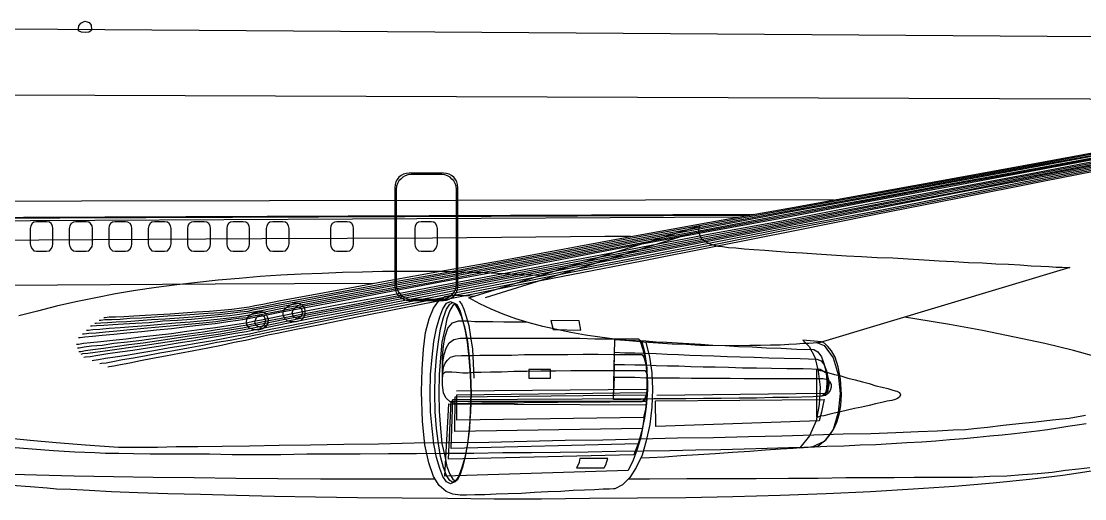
# Model space of a CAD drawing. Extents: x 526 to 2267, y -112 to 246.
# Drawn here: x 1407.21 to 1450.38, y -83.44 to -64.04 of the extents above; entities that cross this region are included whole.
import ezdxf

# ---------------------------------------------------------------- set-up
doc = ezdxf.new("R2010")
doc.units = 0
doc.header["$MEASUREMENT"] = 0
doc.layers.get('0').update_dxf_attribs({"linetype": 'CONTINUOUS'})

msp = doc.modelspace()

# ---------------------------------------------------------------- linework, layer by layer
at = {"linetype": 'Continuous'}
for points in [[(1409.532, -64.409), (1409.532, -64.354), (1409.55, -64.224), (1409.624, -64.114), (1409.789, -64.04), (1409.881, -64.058), (1409.974, -64.095), (1410.048, -64.206), (1410.066, -64.39), (1410.066, -64.409), (1410.029, -64.446), (1409.955, -64.483), (1409.826, -64.501), (1409.66, -64.483), (1409.568, -64.446), (1409.532, -64.427), (1409.532, -64.409)], [(1404.852, -64.335), (1477.55, -64.846)], [(1404.852, -64.335), (1477.55, -64.846)], [(1404.852, -64.335), (1477.55, -64.846)], [(1465.282, -67.26), (1362.441, -66.877)], [(1451.942, -69.438), (1448.387, -70.102), (1444.868, -70.765), (1441.442, -71.41), (1438.125, -72.036), (1434.938, -72.626), (1431.898, -73.196), (1429.08, -73.731), (1426.463, -74.228), (1424.086, -74.67), (1422.004, -75.058), (1420.199, -75.408), (1418.744, -75.684), (1417.638, -75.886), (1416.92, -76.034), (1416.606, -76.089), (1416.367, -76.144), (1416.017, -76.2), (1415.593, -76.255), (1415.077, -76.329), (1414.525, -76.384), (1413.935, -76.458), (1413.309, -76.532), (1412.701, -76.587), (1412.093, -76.661), (1411.503, -76.716), (1410.969, -76.771), (1410.49, -76.808), (1410.103, -76.845), (1409.789, -76.881), (1409.605, -76.9), (1409.532, -76.9)], [(1409.697, -76.734), (1409.771, -76.734), (1409.955, -76.716), (1410.251, -76.697), (1410.637, -76.661), (1411.097, -76.624), (1411.632, -76.568), (1412.185, -76.513), (1412.793, -76.458), (1413.401, -76.403), (1413.99, -76.348), (1414.58, -76.292), (1415.114, -76.237), (1415.612, -76.163), (1416.035, -76.108), (1416.385, -76.071), (1416.625, -76.015), (1416.938, -75.96), (1417.656, -75.813), (1418.762, -75.592), (1420.236, -75.316), (1422.023, -74.984), (1424.123, -74.597), (1426.482, -74.136), (1429.098, -73.658), (1431.935, -73.123), (1434.975, -72.552), (1438.162, -71.962), (1441.479, -71.336), (1444.923, -70.691), (1448.442, -70.046), (1451.998, -69.383)], [(1409.863, -76.587), (1409.937, -76.587), (1410.121, -76.568), (1410.398, -76.55), (1410.784, -76.513), (1411.226, -76.476), (1411.743, -76.44), (1412.295, -76.403), (1412.885, -76.348), (1413.474, -76.292), (1414.064, -76.255), (1414.635, -76.2), (1415.169, -76.144), (1415.649, -76.089), (1416.072, -76.034), (1416.403, -75.978), (1416.643, -75.923), (1416.957, -75.868), (1417.675, -75.721), (1418.78, -75.518), (1420.254, -75.242), (1422.041, -74.91), (1424.142, -74.505), (1426.519, -74.063), (1429.135, -73.584), (1431.972, -73.049), (1435.012, -72.497), (1438.199, -71.888), (1441.534, -71.281), (1444.978, -70.635), (1448.497, -69.991), (1452.071, -69.327)], [(1410.029, -76.421), (1410.085, -76.421), (1410.269, -76.403), (1410.564, -76.384), (1410.932, -76.366), (1411.356, -76.329), (1411.853, -76.311), (1412.406, -76.274), (1412.959, -76.218), (1413.548, -76.181), (1414.119, -76.144), (1414.672, -76.089), (1415.187, -76.034), (1415.667, -75.997), (1416.072, -75.942), (1416.403, -75.886), (1416.643, -75.85), (1416.957, -75.794), (1417.675, -75.647), (1418.78, -75.444), (1420.254, -75.168), (1422.06, -74.818), (1424.16, -74.431), (1426.537, -73.989), (1429.153, -73.51), (1432.009, -72.976), (1435.03, -72.423), (1438.236, -71.815), (1441.571, -71.207), (1445.015, -70.562), (1448.534, -69.917), (1452.108, -69.254)], [(1410.195, -76.311), (1410.251, -76.311), (1410.435, -76.292), (1410.711, -76.274), (1411.061, -76.255), (1411.503, -76.237), (1411.982, -76.2), (1412.498, -76.163), (1413.051, -76.126), (1413.622, -76.089), (1414.175, -76.052), (1414.727, -75.997), (1415.224, -75.96), (1415.704, -75.905), (1416.091, -75.85), (1416.422, -75.813), (1416.662, -75.757), (1416.975, -75.702), (1417.693, -75.555), (1418.799, -75.352), (1420.273, -75.076), (1422.078, -74.744), (1424.179, -74.357), (1426.555, -73.915), (1429.19, -73.436), (1432.027, -72.902), (1435.067, -72.35), (1438.273, -71.759), (1441.626, -71.152), (1445.07, -70.507), (1448.59, -69.862), (1452.182, -69.217)], [(1410.379, -76.181), (1410.435, -76.181), (1410.6, -76.163), (1410.876, -76.163), (1411.226, -76.144), (1411.632, -76.108), (1412.111, -76.089), (1412.627, -76.052), (1413.161, -76.015), (1413.695, -75.978), (1414.249, -75.942), (1414.782, -75.905), (1415.28, -75.868), (1415.722, -75.813), (1416.127, -75.776), (1416.44, -75.721), (1416.68, -75.684), (1416.994, -75.629), (1417.712, -75.481), (1418.836, -75.279), (1420.291, -75.003), (1422.097, -74.67), (1424.215, -74.284), (1426.592, -73.842), (1429.227, -73.362), (1432.064, -72.828), (1435.122, -72.276), (1438.328, -71.686), (1441.663, -71.078), (1445.107, -70.451), (1448.645, -69.807), (1452.237, -69.143)], [(1410.564, -76.071), (1410.619, -76.071), (1410.784, -76.052), (1411.042, -76.052), (1411.374, -76.034), (1411.78, -76.015), (1412.24, -75.978), (1412.737, -75.96), (1413.253, -75.923), (1413.787, -75.886), (1414.322, -75.85), (1414.838, -75.813), (1415.317, -75.776), (1415.759, -75.739), (1416.146, -75.684), (1416.459, -75.647), (1416.699, -75.592), (1417.012, -75.537), (1417.73, -75.389), (1418.854, -75.187), (1420.328, -74.91), (1422.134, -74.578), (1424.234, -74.192), (1426.629, -73.768), (1429.264, -73.289), (1432.101, -72.755), (1435.159, -72.202), (1438.365, -71.631), (1441.718, -71.023), (1445.163, -70.396), (1448.7, -69.752), (1452.292, -69.088)], [(1451.961, -69.512), (1448.405, -70.194), (1444.886, -70.857), (1441.46, -71.502), (1438.144, -72.147), (1434.956, -72.736), (1431.935, -73.307), (1429.098, -73.86), (1426.5, -74.357), (1424.123, -74.799), (1422.023, -75.205), (1420.236, -75.537), (1418.78, -75.813), (1417.675, -76.034), (1416.957, -76.181), (1416.643, -76.237), (1416.403, -76.292), (1416.054, -76.348), (1415.612, -76.421), (1415.095, -76.495), (1414.543, -76.568), (1413.935, -76.642), (1413.309, -76.734), (1412.682, -76.808), (1412.056, -76.881), (1411.466, -76.955), (1410.932, -77.01), (1410.435, -77.066), (1410.029, -77.102), (1409.734, -77.139), (1409.532, -77.176), (1409.458, -77.176)], [(1409.495, -77.305), (1409.568, -77.305), (1409.771, -77.268), (1410.066, -77.231), (1410.49, -77.194), (1410.969, -77.121), (1411.522, -77.066), (1412.111, -76.992), (1412.737, -76.9), (1413.364, -76.826), (1413.99, -76.734), (1414.598, -76.661), (1415.169, -76.568), (1415.686, -76.495), (1416.127, -76.421), (1416.477, -76.366), (1416.735, -76.311), (1417.049, -76.237), (1417.767, -76.108), (1418.872, -75.886), (1420.328, -75.61), (1422.115, -75.26), (1424.197, -74.855), (1426.574, -74.413), (1429.172, -73.915), (1432.009, -73.362), (1435.012, -72.791), (1438.199, -72.183), (1441.515, -71.557), (1444.942, -70.894), (1448.442, -70.23), (1451.998, -69.549)], [(1409.55, -77.452), (1409.624, -77.452), (1409.826, -77.416), (1410.121, -77.379), (1410.545, -77.323), (1411.024, -77.25), (1411.577, -77.176), (1412.166, -77.102), (1412.793, -77.01), (1413.419, -76.918), (1414.046, -76.826), (1414.654, -76.734), (1415.224, -76.661), (1415.741, -76.568), (1416.201, -76.495), (1416.551, -76.421), (1416.809, -76.366), (1417.122, -76.311), (1417.84, -76.163), (1418.946, -75.942), (1420.401, -75.665), (1422.189, -75.316), (1424.271, -74.91), (1426.629, -74.468), (1429.245, -73.971), (1432.064, -73.418), (1435.067, -72.847), (1438.255, -72.239), (1441.552, -71.594), (1444.978, -70.949), (1448.479, -70.286), (1452.034, -69.604)], [(1409.642, -77.563), (1409.716, -77.545), (1409.918, -77.526), (1410.214, -77.489), (1410.619, -77.434), (1411.097, -77.36), (1411.651, -77.286), (1412.24, -77.194), (1412.867, -77.102), (1413.493, -77.01), (1414.119, -76.918), (1414.727, -76.826), (1415.298, -76.734), (1415.814, -76.642), (1416.256, -76.568), (1416.625, -76.495), (1416.883, -76.44), (1417.196, -76.384), (1417.914, -76.237), (1419.001, -76.015), (1420.457, -75.739), (1422.244, -75.389), (1424.326, -74.984), (1426.684, -74.523), (1429.3, -74.026), (1432.119, -73.491), (1435.122, -72.902), (1438.292, -72.294), (1441.607, -71.649), (1445.015, -71.005), (1448.497, -70.323), (1452.053, -69.641)], [(1409.752, -77.692), (1409.826, -77.674), (1410.011, -77.656), (1410.324, -77.6), (1410.729, -77.545), (1411.208, -77.471), (1411.743, -77.397), (1412.332, -77.305), (1412.959, -77.213), (1413.585, -77.102), (1414.212, -77.01), (1414.801, -76.9), (1415.372, -76.808), (1415.906, -76.716), (1416.348, -76.642), (1416.717, -76.568), (1416.975, -76.513), (1417.27, -76.458), (1417.988, -76.311), (1419.075, -76.089), (1420.53, -75.813), (1422.3, -75.463), (1424.381, -75.058), (1426.721, -74.597), (1429.319, -74.1), (1432.138, -73.547), (1435.14, -72.957), (1438.31, -72.35), (1441.607, -71.704), (1445.015, -71.041), (1448.516, -70.378), (1452.053, -69.697)], [(1410.085, -77.821), (1410.158, -77.803), (1410.343, -77.785), (1410.637, -77.729), (1411.024, -77.674), (1411.485, -77.6), (1412.019, -77.508), (1412.59, -77.416), (1413.18, -77.305), (1413.787, -77.213), (1414.396, -77.102), (1414.985, -77.01), (1415.538, -76.9), (1416.035, -76.808), (1416.477, -76.734), (1416.828, -76.661), (1417.086, -76.605), (1417.399, -76.532), (1418.117, -76.403), (1419.204, -76.181), (1420.66, -75.886), (1422.429, -75.537), (1424.51, -75.132), (1426.868, -74.67), (1429.448, -74.173), (1432.267, -73.621), (1435.251, -73.031), (1438.42, -72.405), (1441.718, -71.778), (1445.107, -71.115), (1448.59, -70.433), (1452.126, -69.733)], [(1410.398, -77.95), (1410.471, -77.932), (1410.656, -77.913), (1410.932, -77.858), (1411.319, -77.785), (1411.761, -77.711), (1412.277, -77.619), (1412.83, -77.508), (1413.401, -77.416), (1413.99, -77.305), (1414.58, -77.194), (1415.151, -77.084), (1415.686, -76.992), (1416.164, -76.9), (1416.588, -76.808), (1416.938, -76.734), (1417.178, -76.679), (1417.491, -76.624), (1418.191, -76.476), (1419.296, -76.255), (1420.752, -75.96), (1422.521, -75.61), (1424.584, -75.205), (1426.942, -74.744), (1429.521, -74.228), (1432.322, -73.695), (1435.325, -73.104), (1438.476, -72.478), (1441.773, -71.833), (1445.163, -71.17), (1448.645, -70.488), (1452.163, -69.789)], [(1410.729, -78.079), (1410.784, -78.061), (1410.969, -78.042), (1411.245, -77.987), (1411.614, -77.913), (1412.056, -77.821), (1412.534, -77.729), (1413.069, -77.637), (1413.64, -77.526), (1414.212, -77.416), (1414.782, -77.305), (1415.335, -77.194), (1415.851, -77.084), (1416.311, -76.992), (1416.717, -76.9), (1417.049, -76.826), (1417.288, -76.771), (1417.601, -76.716), (1418.302, -76.568), (1419.407, -76.348), (1420.844, -76.052), (1422.613, -75.702), (1424.694, -75.297), (1427.034, -74.818), (1429.613, -74.32), (1432.414, -73.768), (1435.399, -73.178), (1438.549, -72.552), (1441.828, -71.888), (1445.218, -71.226), (1448.682, -70.543), (1452.2, -69.844)], [(1424.934, -72.976), (1424.934, -70.802), (1424.916, -70.672), (1424.897, -70.562), (1424.842, -70.47), (1424.768, -70.378), (1424.676, -70.304), (1424.584, -70.249), (1424.473, -70.23), (1424.344, -70.212), (1422.962, -70.212), (1422.834, -70.23), (1422.723, -70.249), (1422.631, -70.304), (1422.539, -70.378), (1422.465, -70.47), (1422.41, -70.562), (1422.392, -70.672), (1422.373, -70.802), (1422.373, -72.976)], [(1424.879, -72.976), (1424.879, -70.857), (1424.861, -70.746), (1424.824, -70.635), (1424.768, -70.525), (1424.694, -70.451), (1424.621, -70.378), (1424.51, -70.323), (1424.399, -70.286), (1424.289, -70.267), (1423.036, -70.267), (1422.907, -70.286), (1422.797, -70.323), (1422.705, -70.378), (1422.613, -70.451), (1422.539, -70.525), (1422.484, -70.635), (1422.447, -70.746), (1422.429, -70.857), (1422.429, -73.012)], [(1356.213, -71.041), (1356.047, -71.244), (1355.937, -71.465), (1355.9, -71.686), (1355.974, -71.907), (1356.195, -72.091), (1356.563, -72.257), (1357.135, -72.35), (1357.927, -72.386), (1436.332, -71.993)], [(1355.882, -71.354), (1355.734, -71.539), (1355.661, -71.704), (1355.679, -71.852), (1355.808, -71.962), (1356.066, -72.073), (1356.49, -72.147), (1357.079, -72.183), (1357.89, -72.202), (1436.95, -71.883)], [(1440.184, -71.301), (1356.213, -71.447)], [(1387.773, -72.11), (1436.788, -71.912)], [(1408.242, -73.381), (1408.352, -73.362), (1408.426, -73.289), (1408.481, -73.196), (1408.5, -73.086), (1408.5, -72.46), (1408.481, -72.35), (1408.426, -72.257), (1408.352, -72.202), (1408.242, -72.183), (1407.837, -72.183), (1407.726, -72.202), (1407.653, -72.257), (1407.598, -72.35), (1407.579, -72.46), (1407.579, -73.086), (1407.598, -73.196), (1407.653, -73.289), (1407.726, -73.362), (1407.837, -73.381), (1408.242, -73.381)], [(1409.845, -73.381), (1409.955, -73.362), (1410.029, -73.289), (1410.085, -73.196), (1410.103, -73.086), (1410.103, -72.46), (1410.085, -72.35), (1410.029, -72.257), (1409.955, -72.202), (1409.845, -72.183), (1409.421, -72.183), (1409.329, -72.202), (1409.237, -72.257), (1409.182, -72.35), (1409.163, -72.46), (1409.163, -73.086), (1409.182, -73.196), (1409.237, -73.289), (1409.329, -73.362), (1409.421, -73.381), (1409.845, -73.381)], [(1411.448, -73.381), (1411.54, -73.362), (1411.632, -73.289), (1411.688, -73.196), (1411.706, -73.086), (1411.706, -72.46), (1411.688, -72.35), (1411.632, -72.257), (1411.54, -72.202), (1411.448, -72.183), (1411.024, -72.183), (1410.913, -72.202), (1410.84, -72.257), (1410.784, -72.35), (1410.766, -72.46), (1410.766, -73.086), (1410.784, -73.196), (1410.84, -73.289), (1410.913, -73.362), (1411.024, -73.381), (1411.448, -73.381)], [(1413.032, -73.381), (1413.143, -73.362), (1413.217, -73.289), (1413.272, -73.196), (1413.29, -73.086), (1413.29, -72.46), (1413.272, -72.35), (1413.217, -72.257), (1413.143, -72.202), (1413.032, -72.183), (1412.627, -72.183), (1412.516, -72.202), (1412.442, -72.257), (1412.387, -72.35), (1412.369, -72.46), (1412.369, -73.086), (1412.387, -73.196), (1412.442, -73.289), (1412.516, -73.362), (1412.627, -73.381), (1413.032, -73.381)], [(1414.635, -73.381), (1414.746, -73.362), (1414.819, -73.289), (1414.874, -73.196), (1414.893, -73.086), (1414.893, -72.46), (1414.874, -72.35), (1414.819, -72.257), (1414.746, -72.202), (1414.635, -72.183), (1414.212, -72.183), (1414.119, -72.202), (1414.027, -72.257), (1413.972, -72.35), (1413.953, -72.46), (1413.953, -73.086), (1413.972, -73.196), (1414.027, -73.289), (1414.119, -73.362), (1414.212, -73.381), (1414.635, -73.381)], [(1416.219, -73.381), (1416.33, -73.362), (1416.403, -73.289), (1416.459, -73.196), (1416.477, -73.086), (1416.477, -72.46), (1416.459, -72.35), (1416.403, -72.257), (1416.33, -72.202), (1416.219, -72.183), (1415.814, -72.183), (1415.704, -72.202), (1415.63, -72.257), (1415.575, -72.35), (1415.557, -72.46), (1415.557, -73.086), (1415.575, -73.196), (1415.63, -73.289), (1415.704, -73.362), (1415.814, -73.381), (1416.219, -73.381)], [(1417.822, -73.381), (1417.933, -73.362), (1418.007, -73.289), (1418.062, -73.196), (1418.08, -73.086), (1418.08, -72.46), (1418.062, -72.35), (1418.007, -72.257), (1417.933, -72.202), (1417.822, -72.183), (1417.417, -72.183), (1417.307, -72.202), (1417.233, -72.257), (1417.178, -72.35), (1417.159, -72.46), (1417.159, -73.086), (1417.178, -73.196), (1417.233, -73.289), (1417.307, -73.362), (1417.417, -73.381), (1417.822, -73.381)], [(1420.438, -73.381), (1420.549, -73.362), (1420.623, -73.289), (1420.678, -73.196), (1420.696, -73.086), (1420.696, -72.46), (1420.678, -72.35), (1420.623, -72.257), (1420.549, -72.202), (1420.438, -72.183), (1420.015, -72.183), (1419.923, -72.202), (1419.831, -72.257), (1419.776, -72.35), (1419.757, -72.46), (1419.757, -73.086), (1419.776, -73.196), (1419.831, -73.289), (1419.923, -73.362), (1420.015, -73.381), (1420.438, -73.381)], [(1423.847, -73.381), (1423.958, -73.362), (1424.031, -73.289), (1424.086, -73.196), (1424.105, -73.086), (1424.105, -72.46), (1424.086, -72.35), (1424.031, -72.257), (1423.958, -72.202), (1423.847, -72.183), (1423.442, -72.183), (1423.331, -72.202), (1423.257, -72.257), (1423.202, -72.35), (1423.183, -72.46), (1423.183, -73.086), (1423.202, -73.196), (1423.257, -73.289), (1423.331, -73.362), (1423.442, -73.381), (1423.847, -73.381)], [(1425.376, -75.279), (1434.735, -72.35), (1434.735, -72.386), (1434.717, -72.46), (1434.699, -72.571), (1434.735, -72.699), (1434.809, -72.847), (1434.938, -72.976), (1435.159, -73.086), (1435.491, -73.178), (1435.675, -73.196), (1435.915, -73.233), (1436.209, -73.252), (1436.559, -73.289), (1436.947, -73.307), (1437.388, -73.344), (1437.867, -73.381), (1438.384, -73.418), (1438.918, -73.455), (1439.489, -73.491), (1440.097, -73.528), (1440.705, -73.565), (1441.313, -73.602), (1441.957, -73.639), (1442.584, -73.658), (1443.21, -73.695), (1443.854, -73.731), (1444.463, -73.768), (1445.07, -73.805), (1445.66, -73.842), (1446.231, -73.86), (1446.765, -73.897), (1447.282, -73.915), (1447.76, -73.934), (1448.202, -73.971), (1448.59, -73.989), (1448.921, -74.008), (1449.216, -74.026), (1449.455, -74.026), (1449.621, -74.044), (1449.732, -74.044), (1449.768, -74.044), (1439.6, -77.102), (1439.563, -77.102), (1439.489, -77.102), (1439.36, -77.121), (1439.175, -77.139), (1438.954, -77.139), (1438.678, -77.158), (1438.365, -77.176), (1438.015, -77.194), (1437.628, -77.194), (1437.223, -77.213), (1436.78, -77.213), (1436.301, -77.231), (1435.804, -77.231), (1435.288, -77.213), (1434.754, -77.213), (1434.201, -77.176), (1433.63, -77.158), (1433.059, -77.121), (1432.469, -77.084), (1431.88, -77.029), (1431.29, -76.955), (1430.701, -76.881), (1430.111, -76.789), (1429.521, -76.679), (1428.951, -76.568), (1428.379, -76.44), (1427.827, -76.292), (1427.292, -76.126), (1426.776, -75.942), (1426.279, -75.739), (1425.818, -75.518), (1425.376, -75.279)], [(1431.937, -72.786), (1430.903, -72.791), (1423.902, -72.847), (1416.975, -72.883), (1410.14, -72.92), (1403.471, -72.957)], [(1434.367, -72.681), (1426.039, -75.279)], [(1422.373, -72.976), (1422.373, -74.799), (1422.392, -74.91), (1422.41, -75.021), (1422.465, -75.132), (1422.539, -75.205), (1422.631, -75.279), (1422.723, -75.334), (1422.834, -75.371), (1422.962, -75.389), (1424.344, -75.389), (1424.473, -75.371), (1424.584, -75.334), (1424.676, -75.279), (1424.768, -75.205), (1424.842, -75.132), (1424.897, -75.021), (1424.916, -74.91), (1424.934, -74.799), (1424.934, -72.976)], [(1422.429, -73.012), (1422.429, -74.726), (1422.447, -74.855), (1422.484, -74.966), (1422.539, -75.058), (1422.613, -75.15), (1422.705, -75.224), (1422.797, -75.279), (1422.907, -75.316), (1423.036, -75.334), (1424.289, -75.334), (1424.399, -75.316), (1424.51, -75.279), (1424.621, -75.224), (1424.694, -75.15), (1424.768, -75.058), (1424.824, -74.966), (1424.861, -74.855), (1424.879, -74.726), (1424.879, -72.976)], [(1424.252, -74.21), (1423.479, -74.21), (1422.686, -74.21), (1421.875, -74.21), (1421.065, -74.228), (1420.254, -74.247), (1419.425, -74.284), (1418.578, -74.32), (1417.748, -74.357), (1416.902, -74.413), (1416.054, -74.486), (1415.206, -74.56), (1414.359, -74.652), (1413.53, -74.744), (1412.682, -74.855), (1411.853, -74.984), (1411.042, -75.113), (1410.232, -75.279), (1409.421, -75.444), (1408.647, -75.61), (1407.874, -75.813), (1407.118, -76.015)], [(1428.244, -74.381), (1428.176, -74.376), (1427.052, -74.32), (1426.021, -74.265), (1425.082, -74.228), (1424.252, -74.21)], [(1421.528, -74.69), (1415.077, -74.726), (1408.684, -74.763), (1402.42, -74.799)], [(1418.32, -75.5), (1418.467, -75.5), (1418.596, -75.555), (1418.688, -75.665), (1418.725, -75.794), (1418.725, -75.942), (1418.67, -76.089), (1418.559, -76.2), (1418.375, -76.255), (1418.173, -76.255), (1418.007, -76.218), (1417.896, -76.108), (1417.84, -75.978), (1417.84, -75.85), (1417.933, -75.702), (1418.08, -75.592), (1418.32, -75.5)], [(1432.567, -77.09), (1432.709, -77.674), (1432.801, -78.318), (1432.838, -78.982), (1432.801, -79.719), (1432.727, -80.419), (1432.579, -81.082), (1432.414, -81.672), (1432.174, -82.169), (1431.917, -82.574), (1431.622, -82.869), (1431.308, -83.035), (1431.253, -83.035), (1431.087, -83.054), (1430.83, -83.054), (1430.48, -83.072), (1430.074, -83.091), (1429.613, -83.109), (1429.116, -83.146), (1428.582, -83.164), (1428.048, -83.183), (1427.513, -83.22), (1426.979, -83.238), (1426.482, -83.256), (1426.021, -83.275), (1425.615, -83.275), (1425.284, -83.293), (1425.026, -83.293), (1424.731, -83.256), (1424.455, -83.146), (1424.179, -82.906), (1423.939, -82.537), (1423.755, -81.985), (1423.589, -81.248), (1423.497, -80.29), (1423.46, -79.093), (1423.479, -78.171), (1423.534, -77.36), (1423.626, -76.679), (1423.773, -76.126), (1423.939, -75.702), (1424.142, -75.408), (1424.399, -75.224), (1424.676, -75.168)], [(1423.81, -79.148), (1423.829, -78.392), (1423.884, -77.692), (1423.958, -77.047), (1424.068, -76.513), (1424.197, -76.052), (1424.326, -75.721), (1424.473, -75.5), (1424.639, -75.426), (1424.787, -75.5), (1424.934, -75.721), (1425.082, -76.052), (1425.21, -76.513), (1425.321, -77.047), (1425.395, -77.692), (1425.45, -78.392), (1425.468, -79.148), (1425.45, -79.903), (1425.395, -80.585), (1425.321, -81.211), (1425.21, -81.764), (1425.082, -82.206), (1424.953, -82.537), (1424.805, -82.758), (1424.639, -82.832), (1424.473, -82.758), (1424.326, -82.537), (1424.197, -82.206), (1424.068, -81.764), (1423.958, -81.211), (1423.884, -80.585), (1423.829, -79.903), (1423.81, -79.148)], [(1423.994, -79.148), (1424.013, -78.392), (1424.068, -77.692), (1424.142, -77.066), (1424.234, -76.532), (1424.344, -76.071), (1424.473, -75.739), (1424.602, -75.537), (1424.731, -75.463), (1424.861, -75.537), (1424.971, -75.739), (1425.1, -76.071), (1425.21, -76.532), (1425.321, -77.066), (1425.395, -77.692), (1425.45, -78.392), (1425.468, -79.148), (1425.45, -79.903), (1425.395, -80.585), (1425.321, -81.211), (1425.229, -81.727), (1425.118, -82.169), (1424.99, -82.501), (1424.861, -82.703), (1424.731, -82.777), (1424.602, -82.703), (1424.473, -82.501), (1424.344, -82.169), (1424.234, -81.727), (1424.142, -81.211), (1424.068, -80.585), (1424.013, -79.903), (1423.994, -79.148)], [(1424.842, -82.722), (1424.934, -82.648), (1425.045, -82.445), (1425.137, -82.132), (1425.247, -81.709), (1425.339, -81.192), (1425.413, -80.585), (1425.45, -79.884), (1425.468, -79.148), (1425.45, -78.392), (1425.395, -77.711), (1425.321, -77.084), (1425.229, -76.55), (1425.118, -76.126), (1425.026, -75.794), (1424.916, -75.592), (1424.842, -75.518), (1424.731, -75.592), (1424.602, -75.794), (1424.491, -76.126), (1424.399, -76.55), (1424.289, -77.084), (1424.234, -77.711), (1424.179, -78.392), (1424.16, -79.148), (1424.179, -79.884), (1424.234, -80.585), (1424.289, -81.192), (1424.399, -81.709), (1424.491, -82.132), (1424.602, -82.445), (1424.731, -82.648), (1424.842, -82.722)], [(1424.676, -75.168), (1424.713, -75.168), (1424.842, -75.168), (1425.026, -75.187), (1425.284, -75.187), (1425.597, -75.205), (1425.61, -75.205)], [(1424.99, -75.408), (1425.082, -75.518), (1425.174, -75.739), (1425.266, -76.034), (1425.376, -76.403), (1425.45, -76.863), (1425.523, -77.36), (1425.56, -77.932), (1425.579, -78.539)], [(1416.865, -75.831), (1417.012, -75.85), (1417.122, -75.905), (1417.196, -76.034), (1417.233, -76.163), (1417.215, -76.311), (1417.141, -76.44), (1417.012, -76.532), (1416.828, -76.587), (1416.625, -76.568), (1416.477, -76.513), (1416.385, -76.403), (1416.348, -76.274), (1416.367, -76.126), (1416.459, -75.997), (1416.625, -75.905), (1416.865, -75.831)], [(1416.92, -75.96), (1417.067, -76.034), (1417.122, -76.2), (1417.067, -76.384), (1416.92, -76.476), (1416.735, -76.403), (1416.699, -76.237), (1416.772, -76.052), (1416.92, -75.96)], [(1418.412, -75.629), (1418.578, -75.702), (1418.633, -75.868), (1418.578, -76.034), (1418.412, -76.126), (1418.265, -76.052), (1418.21, -75.886), (1418.265, -75.721), (1418.412, -75.629)], [(1432.342, -77.072), (1432.432, -77.342), (1432.543, -77.821), (1432.598, -78.392), (1432.598, -79.074), (1432.579, -79.222), (1432.524, -79.369), (1432.451, -79.461), (1432.359, -79.498), (1432.303, -79.498), (1432.119, -79.498), (1431.861, -79.498), (1431.493, -79.498), (1431.087, -79.516), (1430.609, -79.516), (1430.074, -79.516), (1429.54, -79.516), (1428.969, -79.535), (1428.416, -79.535), (1427.882, -79.535), (1427.366, -79.553), (1426.905, -79.553), (1426.5, -79.553), (1426.15, -79.553), (1425.91, -79.553), (1425.615, -79.571), (1425.339, -79.571), (1425.063, -79.59), (1424.824, -79.571), (1424.621, -79.498), (1424.455, -79.35), (1424.344, -79.148), (1424.307, -78.816), (1424.307, -78.484), (1424.307, -78.098), (1424.307, -77.656), (1424.344, -77.231), (1424.418, -76.845), (1424.528, -76.513), (1424.713, -76.292), (1424.953, -76.218), (1424.99, -76.218), (1425.137, -76.218), (1425.339, -76.218), (1425.615, -76.237), (1425.965, -76.237), (1426.353, -76.237), (1426.795, -76.255), (1427.292, -76.255), (1427.71, -76.255)], [(1429.853, -76.218), (1428.711, -76.2), (1428.803, -76.568), (1429.926, -76.587), (1429.853, -76.218)], [(1450.984, -77.711), (1449.916, -77.416), (1448.755, -77.139), (1447.521, -76.881), (1446.231, -76.605), (1444.886, -76.366), (1443.486, -76.126), (1443.064, -76.06)], [(1432.267, -76.937), (1432.395, -77.066), (1432.506, -77.471), (1432.598, -78.134), (1432.598, -79.056), (1432.579, -79.203), (1432.543, -79.35), (1432.469, -79.461), (1432.359, -79.498), (1432.303, -79.498), (1432.119, -79.498), (1431.861, -79.498), (1431.493, -79.498), (1431.087, -79.516), (1430.609, -79.516), (1430.074, -79.516), (1429.54, -79.516), (1428.969, -79.535), (1428.416, -79.535), (1427.882, -79.535), (1427.366, -79.553), (1426.905, -79.553), (1426.5, -79.553), (1426.15, -79.553), (1425.91, -79.553), (1425.615, -79.571), (1425.339, -79.571), (1425.063, -79.59), (1424.824, -79.571), (1424.621, -79.498), (1424.455, -79.35), (1424.344, -79.148), (1424.307, -78.816), (1424.307, -78.521), (1424.307, -78.208), (1424.326, -77.877), (1424.381, -77.582), (1424.455, -77.323), (1424.584, -77.102), (1424.768, -76.974), (1425.026, -76.918), (1425.082, -76.918), (1425.21, -76.918), (1425.45, -76.918), (1425.744, -76.918), (1426.113, -76.918), (1426.537, -76.918), (1427.016, -76.918), (1427.55, -76.918), (1428.103, -76.918), (1428.674, -76.918), (1429.282, -76.918), (1429.89, -76.918), (1430.498, -76.937), (1431.106, -76.937), (1431.696, -76.937), (1432.267, -76.937)], [(1439.378, -77.379), (1439.544, -77.471), (1439.692, -77.674), (1439.802, -77.987), (1439.876, -78.318), (1439.913, -78.668), (1439.894, -78.982), (1439.839, -79.185), (1439.71, -79.277), (1439.36, -79.295), (1438.899, -79.314), (1438.347, -79.332), (1437.72, -79.332), (1437.057, -79.35), (1436.338, -79.35), (1435.62, -79.369), (1434.901, -79.369), (1434.183, -79.387), (1433.519, -79.387), (1432.893, -79.387), (1432.359, -79.406), (1431.898, -79.406), (1431.548, -79.406), (1431.327, -79.406), (1431.253, -79.406), (1431.308, -76.974), (1431.714, -76.992), (1432.138, -77.01), (1432.561, -77.029), (1432.985, -77.066), (1433.409, -77.084), (1433.851, -77.102), (1434.312, -77.139), (1434.791, -77.158), (1435.269, -77.194), (1435.786, -77.213), (1436.32, -77.25), (1436.873, -77.268), (1437.444, -77.305), (1438.052, -77.323), (1438.697, -77.36), (1439.378, -77.379)], [(1439.53, -77.102), (1439.802, -77.213), (1440.17, -77.711), (1440.373, -78.392), (1440.447, -79.166), (1440.373, -79.94), (1440.17, -80.622), (1439.802, -81.119), (1439.304, -81.34), (1438.973, -81.358), (1438.549, -81.395), (1438.033, -81.432), (1437.425, -81.469), (1436.78, -81.524), (1436.08, -81.561), (1435.38, -81.617), (1434.68, -81.653), (1433.98, -81.69), (1433.317, -81.746), (1432.709, -81.783), (1432.355, -81.795)], [(1438.936, -76.992), (1439.194, -77.25), (1439.415, -77.692), (1439.563, -78.263), (1439.637, -78.908), (1439.6, -79.608), (1439.47, -80.272), (1439.212, -80.879), (1438.807, -81.377), (1439.544, -81.303), (1439.71, -81.174), (1439.876, -81.027), (1440.042, -80.824), (1440.189, -80.603), (1440.318, -80.327), (1440.41, -80.013), (1440.483, -79.645), (1440.502, -79.203), (1440.465, -78.576), (1440.373, -78.079), (1440.244, -77.692), (1440.097, -77.434), (1439.949, -77.25), (1439.821, -77.139), (1439.729, -77.084), (1439.692, -77.066), (1438.936, -76.992)], [(1432.395, -77.582), (1432.487, -77.692), (1432.561, -77.969), (1432.616, -78.429), (1432.616, -79.037), (1432.598, -79.203), (1432.561, -79.35), (1432.487, -79.461), (1432.377, -79.498), (1432.322, -79.498), (1432.138, -79.498), (1431.88, -79.498), (1431.511, -79.498), (1431.087, -79.516), (1430.609, -79.516), (1430.093, -79.516), (1429.54, -79.516), (1428.988, -79.535), (1428.434, -79.535), (1427.882, -79.535), (1427.366, -79.553), (1426.905, -79.553), (1426.5, -79.553), (1426.169, -79.553), (1425.91, -79.553), (1425.615, -79.571), (1425.339, -79.571), (1425.063, -79.59), (1424.824, -79.571), (1424.621, -79.498), (1424.455, -79.35), (1424.344, -79.148), (1424.307, -78.816), (1424.307, -78.539), (1424.326, -78.318), (1424.344, -78.098), (1424.418, -77.932), (1424.51, -77.803), (1424.639, -77.692), (1424.824, -77.637), (1425.082, -77.619), (1425.137, -77.619), (1425.284, -77.619), (1425.505, -77.619), (1425.818, -77.6), (1426.187, -77.6), (1426.629, -77.6), (1427.108, -77.6), (1427.643, -77.582), (1428.195, -77.582), (1428.803, -77.582), (1429.393, -77.582), (1430.019, -77.563), (1430.627, -77.563), (1431.235, -77.582), (1431.825, -77.582), (1432.395, -77.582)], [(1439.507, -77.766), (1439.673, -77.84), (1439.802, -78.005), (1439.894, -78.245), (1439.949, -78.521), (1439.949, -78.797), (1439.913, -79.037), (1439.839, -79.203), (1439.71, -79.277), (1439.36, -79.295), (1438.899, -79.314), (1438.347, -79.332), (1437.72, -79.332), (1437.057, -79.35), (1436.338, -79.35), (1435.62, -79.369), (1434.901, -79.369), (1434.183, -79.387), (1433.519, -79.387), (1432.893, -79.387), (1432.359, -79.406), (1431.898, -79.406), (1431.548, -79.406), (1431.327, -79.406), (1431.253, -79.406), (1431.29, -77.489), (1431.714, -77.508), (1432.119, -77.508), (1432.543, -77.526), (1432.985, -77.545), (1433.427, -77.563), (1433.888, -77.582), (1434.349, -77.6), (1434.827, -77.619), (1435.325, -77.637), (1435.859, -77.656), (1436.393, -77.674), (1436.965, -77.692), (1437.554, -77.711), (1438.181, -77.729), (1438.825, -77.748), (1439.507, -77.766)], [(1439.637, -78.171), (1439.913, -78.337), (1440.005, -78.724), (1439.931, -79.093), (1439.71, -79.277), (1439.36, -79.295), (1438.899, -79.314), (1438.347, -79.332), (1437.72, -79.332), (1437.057, -79.35), (1436.338, -79.35), (1435.62, -79.369), (1434.901, -79.369), (1434.183, -79.387), (1433.519, -79.387), (1432.893, -79.387), (1432.359, -79.406), (1431.898, -79.406), (1431.548, -79.406), (1431.327, -79.406), (1431.253, -79.406), (1431.29, -77.987), (1431.696, -77.987), (1432.119, -78.005), (1432.561, -78.005), (1432.985, -78.024), (1433.446, -78.042), (1433.906, -78.042), (1434.386, -78.061), (1434.883, -78.079), (1435.38, -78.079), (1435.915, -78.098), (1436.485, -78.116), (1437.057, -78.116), (1437.665, -78.134), (1438.292, -78.153), (1438.954, -78.153), (1439.637, -78.171)], [(1425.137, -78.318), (1425.192, -78.318), (1425.339, -78.318), (1425.56, -78.3), (1425.873, -78.3), (1426.261, -78.282), (1426.703, -78.282), (1427.2, -78.263), (1427.735, -78.263), (1428.305, -78.245), (1428.895, -78.245), (1429.521, -78.226), (1430.13, -78.226), (1430.756, -78.226), (1431.364, -78.226), (1431.954, -78.226), (1432.524, -78.226), (1432.579, -78.3), (1432.616, -78.484), (1432.635, -78.742), (1432.635, -79.019), (1432.616, -79.185), (1432.579, -79.332), (1432.506, -79.442), (1432.395, -79.498), (1432.34, -79.498), (1432.156, -79.498), (1431.88, -79.498), (1431.53, -79.498), (1431.106, -79.516), (1430.627, -79.516), (1430.111, -79.516), (1429.558, -79.516), (1428.988, -79.535), (1428.434, -79.535), (1427.882, -79.535), (1427.366, -79.553), (1426.905, -79.553), (1426.5, -79.553), (1426.169, -79.553), (1425.91, -79.553), (1425.615, -79.571), (1425.339, -79.571), (1425.063, -79.59), (1424.824, -79.571), (1424.621, -79.498), (1424.455, -79.35), (1424.344, -79.148), (1424.307, -78.816), (1424.307, -78.576), (1424.326, -78.41), (1424.363, -78.318), (1424.436, -78.282), (1424.547, -78.282), (1424.694, -78.282), (1424.879, -78.3), (1425.137, -78.318)], [(1428.692, -78.19), (1427.808, -78.19), (1427.808, -78.539), (1428.692, -78.539), (1428.692, -78.19)], [(1431.29, -78.503), (1431.696, -78.503), (1432.119, -78.503), (1432.561, -78.521), (1433.004, -78.521), (1433.446, -78.521), (1433.924, -78.521), (1434.422, -78.539), (1434.92, -78.539), (1435.436, -78.539), (1435.988, -78.539), (1436.559, -78.558), (1437.149, -78.558), (1437.757, -78.558), (1438.402, -78.558), (1439.065, -78.558), (1439.765, -78.558), (1439.931, -78.595), (1440.023, -78.668), (1440.078, -78.779), (1440.078, -78.908), (1440.042, -79.037), (1439.968, -79.148), (1439.857, -79.24), (1439.71, -79.277), (1439.36, -79.295), (1438.899, -79.314), (1438.347, -79.332), (1437.72, -79.332), (1437.057, -79.35), (1436.338, -79.35), (1435.62, -79.369), (1434.901, -79.369), (1434.183, -79.387), (1433.519, -79.387), (1432.893, -79.387), (1432.359, -79.406), (1431.898, -79.406), (1431.548, -79.406), (1431.327, -79.406), (1431.253, -79.406), (1431.29, -78.503)], [(1439.507, -78.19), (1439.544, -78.208), (1439.637, -78.226), (1439.784, -78.263), (1439.986, -78.318), (1440.226, -78.392), (1440.483, -78.447), (1440.76, -78.539), (1441.055, -78.613), (1441.35, -78.687), (1441.626, -78.761), (1441.902, -78.853), (1442.16, -78.908), (1442.382, -78.964), (1442.547, -79.019), (1442.676, -79.056), (1442.75, -79.074), (1442.86, -79.129), (1442.897, -79.222), (1442.86, -79.314), (1442.75, -79.387), (1442.676, -79.406), (1442.547, -79.442), (1442.363, -79.479), (1442.142, -79.535), (1441.884, -79.59), (1441.626, -79.645), (1441.331, -79.719), (1441.037, -79.774), (1440.741, -79.847), (1440.465, -79.903), (1440.207, -79.958), (1439.986, -80.013), (1439.784, -80.069), (1439.637, -80.087), (1439.544, -80.124), (1439.507, -80.124), (1439.507, -78.19)], [(1432.248, -81.211), (1424.657, -81.395), (1424.731, -79.406), (1432.598, -79.369), (1432.579, -79.553), (1432.524, -80.032), (1432.414, -80.622), (1432.248, -81.211)], [(1424.805, -80.714), (1424.824, -79.295), (1432.616, -79.222), (1432.598, -79.369), (1432.579, -79.7), (1432.506, -80.161), (1432.414, -80.585), (1424.805, -80.714)], [(1432.579, -79), (1424.879, -79.074)], [(1424.897, -80.253), (1424.897, -79.222), (1432.616, -79.129), (1432.616, -79.24), (1432.579, -79.498), (1432.543, -79.829), (1432.469, -80.142), (1424.897, -80.253)], [(1432.967, -80.511), (1432.949, -79.461), (1439.802, -79.406), (1439.784, -79.461), (1439.747, -79.645), (1439.692, -79.921), (1439.6, -80.272), (1432.967, -80.511)], [(1439.802, -79.166), (1433.004, -79.24)], [(1432.561, -79.627), (1432.561, -79.7), (1432.543, -79.903), (1432.487, -80.198), (1432.432, -80.566), (1432.34, -80.99), (1432.211, -81.432), (1432.046, -81.875), (1431.843, -82.298), (1424.399, -82.519), (1424.565, -79.59), (1432.561, -79.627)], [(1432.082, -81.653), (1424.547, -81.838), (1424.657, -79.479), (1432.579, -79.479), (1432.561, -79.7), (1432.487, -80.253), (1432.34, -80.953), (1432.082, -81.653)], [(1406.621, -80.971), (1407.579, -81.064), (1408.629, -81.156), (1409.826, -81.248), (1411.153, -81.34), (1411.3, -81.34), (1411.632, -81.34), (1412.111, -81.34), (1412.737, -81.34), (1413.493, -81.321), (1414.377, -81.321), (1415.372, -81.303), (1416.477, -81.284), (1417.675, -81.266), (1418.946, -81.248), (1420.309, -81.229), (1421.71, -81.211), (1423.165, -81.174), (1424.657, -81.156), (1426.187, -81.137), (1427.735, -81.1), (1429.282, -81.064), (1430.811, -81.045), (1432.34, -81.008), (1433.851, -80.971), (1435.306, -80.953), (1436.725, -80.916), (1438.089, -80.879), (1439.378, -80.843), (1440.575, -80.806), (1441.699, -80.787), (1442.713, -80.751), (1443.615, -80.714), (1444.389, -80.677), (1445.034, -80.64), (1445.531, -80.622), (1445.881, -80.585), (1446.434, -80.53), (1447.06, -80.456), (1447.705, -80.382), (1448.387, -80.309), (1449.068, -80.235), (1449.75, -80.161), (1450.413, -80.05)], [(1450.432, -80.401), (1450.064, -80.456), (1449.695, -80.511), (1449.289, -80.566), (1448.866, -80.64), (1448.442, -80.695), (1447.981, -80.751), (1447.521, -80.806), (1447.023, -80.861), (1446.526, -80.898), (1446.01, -80.953), (1445.475, -81.008), (1444.905, -81.045), (1444.333, -81.1), (1443.762, -81.137), (1443.155, -81.174), (1442.529, -81.211), (1441.902, -81.248), (1441.258, -81.266), (1440.594, -81.303), (1439.913, -81.321), (1439.157, -81.358), (1438.347, -81.377), (1437.481, -81.395), (1436.559, -81.432), (1435.602, -81.45), (1434.588, -81.469), (1433.538, -81.487), (1432.451, -81.506), (1431.345, -81.524), (1430.222, -81.543), (1429.08, -81.561), (1427.919, -81.58), (1426.758, -81.58), (1425.579, -81.598), (1424.418, -81.598), (1423.257, -81.617), (1422.115, -81.617), (1420.973, -81.635), (1419.868, -81.635), (1418.799, -81.635), (1417.748, -81.653), (1416.735, -81.653), (1415.778, -81.653), (1414.856, -81.635), (1413.99, -81.635), (1413.198, -81.635), (1412.442, -81.635), (1411.761, -81.617), (1411.171, -81.598), (1410.637, -81.598), (1410.195, -81.58), (1409.384, -81.543), (1408.518, -81.487), (1407.653, -81.432), (1406.786, -81.358)], [(1429.89, -81.801), (1429.871, -81.856), (1429.853, -81.967), (1429.798, -82.095), (1429.742, -82.188), (1430.866, -82.188), (1430.885, -82.151), (1430.94, -82.059), (1430.977, -81.93), (1431.014, -81.801), (1429.89, -81.801)], [(1406.823, -82.888), (1407.579, -82.943), (1408.26, -82.998), (1408.647, -83.035), (1409.219, -83.054), (1409.974, -83.091), (1410.876, -83.146), (1411.945, -83.183), (1413.161, -83.22), (1414.488, -83.256), (1415.943, -83.293), (1417.491, -83.33), (1419.149, -83.367), (1420.863, -83.385), (1422.668, -83.404), (1424.51, -83.422), (1426.408, -83.44), (1428.324, -83.44), (1430.277, -83.422), (1432.23, -83.404), (1434.183, -83.385), (1436.099, -83.348), (1438.015, -83.293), (1439.876, -83.22), (1441.681, -83.146), (1443.413, -83.035), (1445.089, -82.925), (1446.655, -82.795), (1448.129, -82.648), (1449.492, -82.482), (1450.726, -82.298)], [(1450.579, -82.188), (1450.119, -82.243), (1449.602, -82.298), (1449.05, -82.372), (1448.46, -82.427), (1447.852, -82.464), (1447.208, -82.519), (1446.526, -82.537), (1445.826, -82.574), (1445.126, -82.574), (1444.702, -82.574), (1444.131, -82.574), (1443.449, -82.574), (1442.639, -82.593), (1441.718, -82.593), (1440.686, -82.593), (1439.563, -82.611), (1438.347, -82.611), (1437.039, -82.629), (1435.657, -82.629), (1434.22, -82.629), (1432.709, -82.648), (1431.843, -82.648)], [(1424.011, -82.648), (1422.797, -82.648), (1421.084, -82.648), (1419.351, -82.648), (1417.62, -82.629), (1415.925, -82.611), (1414.23, -82.593), (1412.571, -82.574), (1410.95, -82.556), (1409.366, -82.519), (1407.837, -82.482), (1406.363, -82.445)]]:
    msp.add_lwpolyline(points, dxfattribs=at)

doc.saveas('drawing.dxf')
